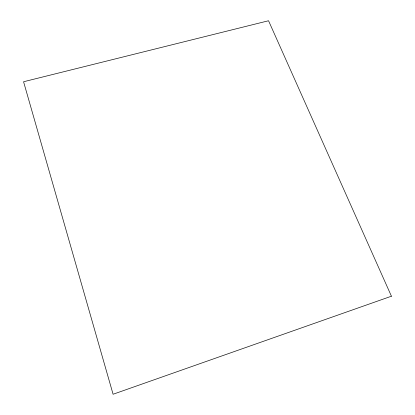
<?xml version="1.0" encoding="UTF-8"?>
<svg xmlns="http://www.w3.org/2000/svg" width="415" height="415" viewBox="0 0 415 415"><rect width="100%" height="100%" fill="white"/><g stroke="black" fill="none" stroke-linecap="round" stroke-linejoin="round"><path stroke-width="0.62" d="M391.428 296.211L113.088 394.25L23.572 81.745L268.546 20.75L391.428 296.211"/></g></svg>
